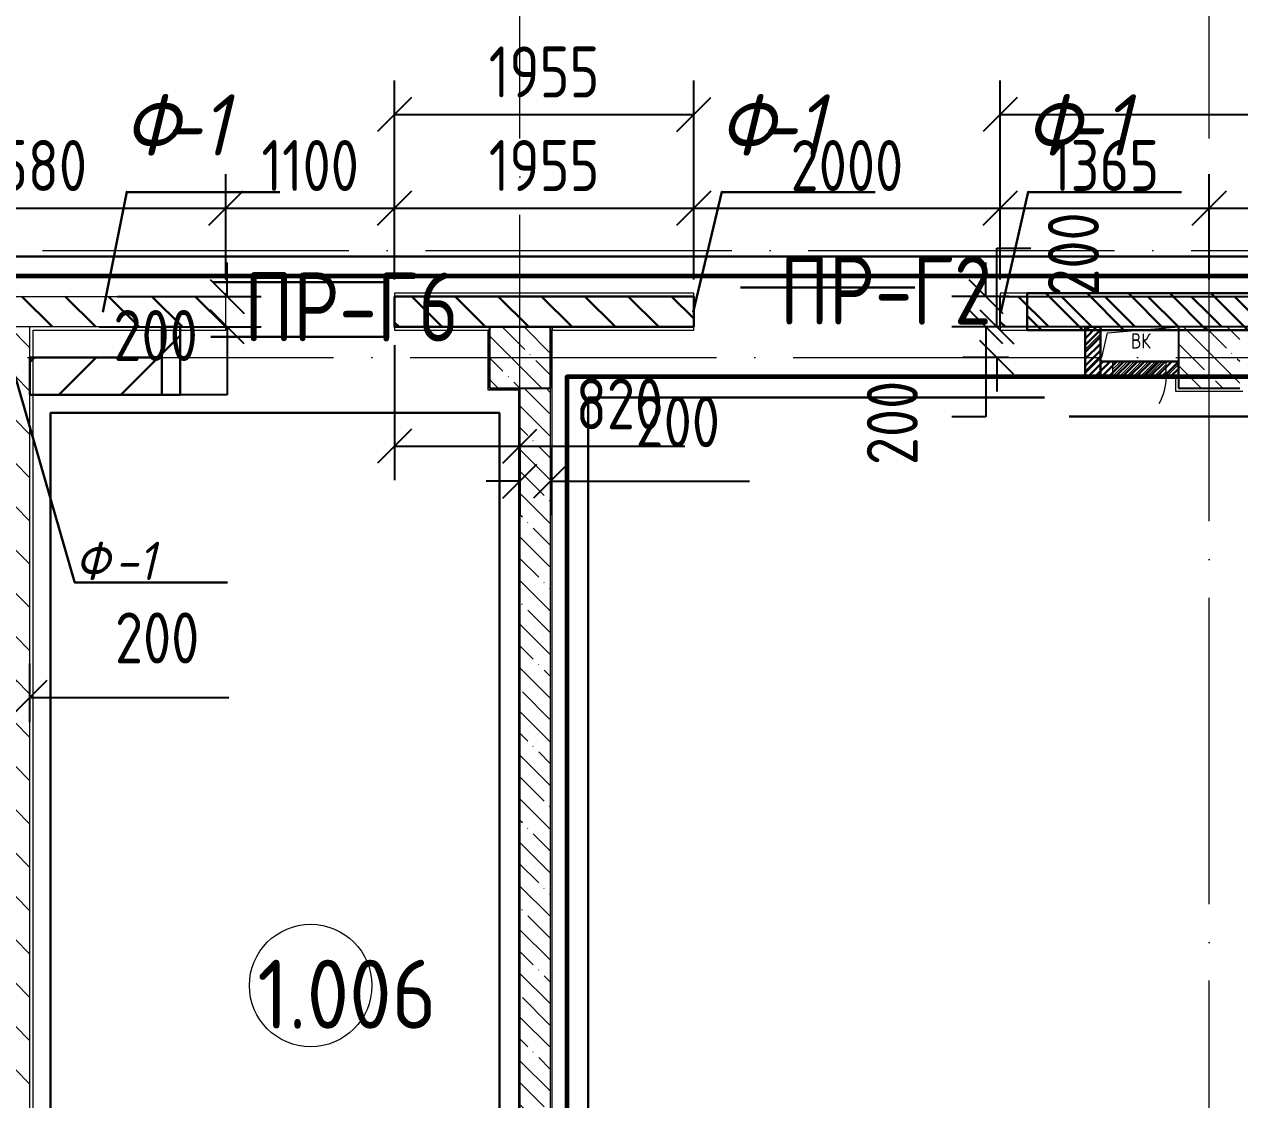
# Model space of a CAD drawing. Header units: millimetres. Extents: x -592259 to 288321, y -552984 to 293768.
# Drawn here: x 51313 to 59250, y 46129 to 53152 of the extents above; entities that cross this region are included whole.
import ezdxf

# ---------------------------------------------------------------- set-up
doc = ezdxf.new("R2010")
doc.units = ezdxf.units.MM
doc.linetypes.add('ADSK_Линия сетки', pattern=[2500, 2000, -250, 0, -250])
doc.layers.get('Defpoints').update_dxf_attribs({"color": 250})
for name, color, linetype, lineweight in [('0) блоки', 6, 'Continuous', 30), ('0.1) Блок', 6, 'Continuous', 30), ('0.3) ПГП 5 вып', 4, 'Continuous', 30), ('0.3) ПГП 6 вып', 4, 'Continuous', 30), ('2)Фарх готовы', 3, 'Continuous', 30), ('2)Фархверки', 40, 'Continuous', 30), ('3) Перемычки готовы', 3, 'Continuous', 30), ('4) Штукатурка', 6, 'Continuous', 30), ('4.5) Штук Гипсовая по ЖБ', 6, 'Continuous', 30), ('4.6) Швы', 6, 'Continuous', 30), ('4.7) Штук. 6 вып.', 6, 'Continuous', 30), ('6.1) Шпаклевка 5 вып.', 160, 'Continuous', 60), ('A-____-____-DIMS', 250, 'Continuous', 9), ('A-AREA-____-IDEN', 250, 'Continuous', 9), ('A-DETL-GENF-OTLN', 250, 'Continuous', 5), ('A-DOOR-____-MCUT', 250, 'Continuous', 5), ('A-DOOR-____-OTLN', 250, 'Continuous', 5), ('A-GLAZ-____-OTLN', 250, 'Continuous', 5), ('A-WALL-____-MCUT', 250, 'Continuous', 13), ('A-WALL-____-PATT', 250, 'Continuous', 13), ('A-WALL-FNSH-MCUT', 250, 'Continuous', 13), ('S-COLS-____-MCUT', 250, 'Continuous', 25), ('S-COLS-____-OTLN', 250, 'Continuous', 9), ('S-GRID-____-OTLN', 250, 'Continuous', 9)]:
    doc.layers.add(name, color=color, linetype=linetype, lineweight=lineweight)
doc.styles.add('ISOCPEUR', font='isocpeur.ttf', dxfattribs={"width": 0.8, "height": 100})
doc.styles.add('ISOCPEUR_1', font='isocpeur.ttf', dxfattribs={"width": 0.9, "height": 250})
doc.styles.add('ISOCPEUR_I', font='isocpeui.ttf', dxfattribs={"width": 0.9, "height": 12.5})
doc.styles.add('ISOCPEUR_I_1', font='ГОСТ тип А.ttf', dxfattribs={"height": 2500})
doc.styles.get("Standard").update_dxf_attribs({"font": 'ГОСТ тип А.ttf'})
doc.dimstyles.new('А3', dxfattribs={"dimtxt": 333, "dimasz": 222, "dimexe": 222, "dimexo": 111, "dimgap": 111, "dimtad": 1, "dimtoh": 1, "dimdec": 0, "dimrnd": 0.0015, "dimzin": 0, "dimdsep": 46, "dimtxsty": 'Standard', "dimblk": 'OBLIQUE', "dimcen": 0, "dimclrd": 7, "dimclre": 7, "dimclrt": 7, "dimadec": 0, "dimazin": 0, "dimtfac": 1, "dimtdec": 0, "dimtofl": 0, "dimtmove": 0, "dimatfit": 3, "dimfxl": 1, "dimtolj": 1, "dimtzin": 0, "dimarcsym": 0})
pattern_1 = [(135, (0, 0), (-141.42136, -141.42136), [])]
pattern_2 = [(45, (0, 0), (-70.71068, 70.71068), [])]
pattern_3 = [(135, (0, 0), (-142.5612, -142.5612), []), (135, (142.56, 0), (-142.5612, -142.5612), [252.016, -50.403, 3.353, -47.05])]

# ---------------------------------------------------------------- blocks, each defined once
blk = doc.blocks.new('_Wn_-As_OpeningMEP_floor__Rectangular - _Wn_-As_OpeningMEP_floor__Rectangular-32466847-Кладочный план на отм_ 0_000_ Секция 1_')
at = {"layer": 'A-DETL-GENF-OTLN'}
for p, q in [((-250, -50), (-212.2, 112.2)), ((-212.2, 112.2), (250, 150))]:
    blk.add_line(p, q, dxfattribs=at)
blk = doc.blocks.new('BSC_Колонна _Прямоугольная - 400x400-V14-Кладочный план на отм_ 0_000_ Секция 1_')
at = {"layer": 'S-COLS-____-OTLN', "lineweight": 5}
h = blk.add_hatch(dxfattribs=at)
h.set_pattern_fill('FP_21', color=256, style=0, pattern_type=2)
h.set_pattern_definition([(135, (-54549.98, -50975), (-142.5619, -142.5619), []), (135, (-54407.42, -50975), (-142.5619, -142.5619), [252.016, -50.403, 3.353, -47.05])])
h.paths.add_polyline_path([(-200, -200), (200, -200), (200, 200), (-200, 200), (-200, -9.5)])
at = {"layer": 'S-COLS-____-MCUT'}
for p, q in [((200, 200), (-200, 200)), ((-200, 200), (-200, -200)), ((200, -200), (200, 200)), ((-200, -200), (200, -200))]:
    blk.add_line(p, q, dxfattribs=at)
blk = doc.blocks.new('АР_Люк - ЛРС_ВК_350х400_наружный_NCS S 1000-N-42723972-Кладочный план на отм_ 0_000_ Секция 1_')
at = {"layer": 'A-DOOR-____-OTLN'}
h = blk.add_hatch(dxfattribs=at)
h.set_pattern_fill('FP_29', color=256, style=0, pattern_type=2)
h.set_pattern_definition([(45, (125, 0), (-22.6274, 22.6274), [])])
h.paths.add_polyline_path([(214.7, 50), (-50, 50), (-50, -50), (300, -50), (300, 50)])
at = {"layer": 'A-DETL-GENF-OTLN', "lineweight": 9}
for p, q in [((300, 50), (-50, 50)), ((-50, 50), (-50, -50)), ((300, -50), (300, 50)), ((-50, -50), (300, -50))]:
    blk.add_line(p, q, dxfattribs=at)
at = {"layer": 'A-DOOR-____-MCUT'}
blk.add_arc((300, 50), 350, 150, 180, dxfattribs=at)
blk = doc.blocks.new('AAR_СКБ_Марка_Помещения - Номер-17325395-Кладочный план на отм_ 0_000_ Секция 1_')
at = {"layer": 'A-AREA-____-IDEN'}
blk.add_circle((0, 1.502), 4, dxfattribs=at)
blk = doc.blocks.new('_Oblique')
at = {"color": 0, "linetype": 'ByBlock', "lineweight": -2}
blk.add_line((-0.5, -0.5), (0.5, 0.5), dxfattribs=at)
blk = doc.blocks.new('DIMBLOCK131-Кладочный план на отм_ 0_000_ Секция 1_')
at = {"layer": 'A-____-____-DIMS', "color": 7, "lineweight": -2, "transparency": 16777216}
for p, q in [((52638.7, 51375), (52638.7, 51597)), ((51921, 51375), (52860.7, 51375)), ((51801, 51175), (52860.7, 51175)), ((52638.7, 51175), (52638.7, 50731)), ((52638.7, 50731), (51895, 50731))]:
    blk.add_line(p, q, dxfattribs=at)
at = {"layer": 'Defpoints', "color": 0, "transparency": 16777216}
for p in [(51810, 51375), (51690, 51175), (52638.7, 51175)]:
    blk.add_point(p, dxfattribs=at)
at = {"layer": 'A-____-____-DIMS', "color": 7, "lineweight": -2, "transparency": 16777216, "xscale": 222, "yscale": 222, "zscale": 222}
for p, rotation in [((52638.7, 51375), 270), ((52638.7, 51175), 90)]:
    blk.add_blockref('_Oblique', p, dxfattribs=dict(at, rotation=rotation))
at = {"layer": 'A-____-____-DIMS', "color": 7, "transparency": 16777216, "insert": (51895, 51286), "char_height": 333, "width": 1.862, "attachment_point": 1, "line_spacing_factor": 1.022761}
blk.add_mtext('\\A1;200', dxfattribs=at)
blk = doc.blocks.new('DIMBLOCK136-Кладочный план на отм_ 0_000_ Секция 1_')
at = {"layer": 'A-____-____-DIMS', "color": 7, "lineweight": -2, "transparency": 16777216}
for p, q in [((51150, 48593.2), (51150, 48977.9)), ((51350, 48593.2), (51350, 48977.9)), ((51150, 48755.9), (50928, 48755.9)), ((51350, 48755.9), (52648.7, 48755.9))]:
    blk.add_line(p, q, dxfattribs=at)
at = {"layer": 'Defpoints', "color": 0, "transparency": 16777216}
for p in [(51350, 48755.9), (51150, 48482.2), (51350, 48482.2)]:
    blk.add_point(p, dxfattribs=at)
at = {"layer": 'A-____-____-DIMS', "color": 7, "lineweight": -2, "transparency": 16777216, "xscale": 222, "yscale": 222, "zscale": 222}
blk.add_blockref('_Oblique', (51150, 48755.9), dxfattribs=at)
at = {"layer": 'A-____-____-DIMS', "color": 7, "lineweight": -2, "transparency": 16777216, "xscale": 222, "yscale": 222, "zscale": 222, "rotation": 180}
blk.add_blockref('_Oblique', (51350, 48755.9), dxfattribs=at)
at = {"layer": 'A-____-____-DIMS', "color": 7, "transparency": 16777216, "insert": (51905, 49310.9), "char_height": 333, "width": 1.862, "attachment_point": 1, "line_spacing_factor": 1.022761}
blk.add_mtext('\\A1;200', dxfattribs=at)
blk = doc.blocks.new('DIMBLOCK161-Кладочный план на отм_ 0_000_ Секция 1_')
at = {"layer": 'A-____-____-DIMS', "color": 7, "lineweight": -2, "transparency": 16777216}
for p, q in [((57664.8, 51175), (57664.8, 51689.1)), ((57664.8, 51689.1), (57886.8, 51689.1)), ((58129, 51175), (57442.8, 51175)), ((57742.9, 50975), (57442.8, 50975)), ((57664.8, 50975), (57664.8, 50753))]:
    blk.add_line(p, q, dxfattribs=at)
at = {"layer": 'Defpoints', "color": 0, "transparency": 16777216}
for p in [(57664.8, 51175), (58240, 51175), (57853.9, 50975)]:
    blk.add_point(p, dxfattribs=at)
at = {"layer": 'A-____-____-DIMS', "color": 7, "lineweight": -2, "transparency": 16777216, "xscale": 222, "yscale": 222, "zscale": 222}
for p, rotation in [((57664.8, 51175), 270), ((57664.8, 50975), 90)]:
    blk.add_blockref('_Oblique', p, dxfattribs=dict(at, rotation=rotation))
at = {"layer": 'A-____-____-DIMS', "color": 7, "transparency": 16777216, "insert": (57997.8, 51372.8), "char_height": 333, "width": 1.862, "attachment_point": 1, "rotation": 90, "line_spacing_factor": 1.022761}
blk.add_mtext('\\A1;200', dxfattribs=at)
blk = doc.blocks.new('DIMBLOCK162-Кладочный план на отм_ 0_000_ Секция 1_')
at = {"layer": 'A-____-____-DIMS', "color": 7, "lineweight": -2, "transparency": 16777216}
for p, q in [((57591.8, 51375), (57591.8, 51597)), ((57742.9, 51375), (57369.8, 51375)), ((58129, 51175), (57369.8, 51175)), ((57591.8, 51175), (57591.8, 50589.2)), ((57591.8, 50589.2), (57369.8, 50589.2))]:
    blk.add_line(p, q, dxfattribs=at)
at = {"layer": 'Defpoints', "color": 0, "transparency": 16777216}
for p in [(57591.8, 51375), (57853.9, 51375), (58240, 51175)]:
    blk.add_point(p, dxfattribs=at)
at = {"layer": 'A-____-____-DIMS', "color": 7, "lineweight": -2, "transparency": 16777216, "xscale": 222, "yscale": 222, "zscale": 222}
for p, rotation in [((57591.8, 51375), 270), ((57591.8, 51175), 90)]:
    blk.add_blockref('_Oblique', p, dxfattribs=dict(at, rotation=rotation))
at = {"layer": 'A-____-____-DIMS', "color": 7, "transparency": 16777216, "insert": (56814.8, 50272.8), "char_height": 333, "width": 1.862, "attachment_point": 1, "rotation": 90, "line_spacing_factor": 1.022761}
blk.add_mtext('\\A1;200', dxfattribs=at)
blk = doc.blocks.new('DIMBLOCK284-Кладочный план на отм_ 0_000_ Секция 1_')
at = {"layer": 'A-____-____-DIMS', "color": 7, "lineweight": -2, "transparency": 16777216}
for p, q in [((53730, 51056), (53730, 50173.8)), ((53730, 50395.8), (54550, 50395.8)), ((54550, 50395.8), (55626.7, 50395.8)), ((54550, 50384.8), (54550, 50173.8))]:
    blk.add_line(p, q, dxfattribs=at)
at = {"layer": 'Defpoints', "color": 0, "transparency": 16777216}
for p in [(53730, 51167), (54550, 50495.8), (54550, 50395.8)]:
    blk.add_point(p, dxfattribs=at)
at = {"layer": 'A-____-____-DIMS', "color": 7, "lineweight": -2, "transparency": 16777216, "xscale": 222, "yscale": 222, "zscale": 222, "rotation": 180}
blk.add_blockref('_Oblique', (53730, 50395.8), dxfattribs=at)
at = {"layer": 'A-____-____-DIMS', "color": 7, "lineweight": -2, "transparency": 16777216, "xscale": 222, "yscale": 222, "zscale": 222}
blk.add_blockref('_Oblique', (54550, 50395.8), dxfattribs=at)
at = {"layer": 'A-____-____-DIMS', "color": 7, "transparency": 16777216, "insert": (55199.4, 50673.3), "char_height": 333, "width": 1.862, "attachment_point": 5}
blk.add_mtext('\\A1;820', dxfattribs=at)
blk = doc.blocks.new('DIMBLOCK285-Кладочный план на отм_ 0_000_ Секция 1_')
at = {"layer": 'A-____-____-DIMS', "color": 7, "lineweight": -2, "transparency": 16777216}
for p, q in [((54550, 50384.8), (54550, 49945.9)), ((54750, 50384.8), (54750, 49945.9)), ((54550, 50167.9), (54328, 50167.9)), ((54750, 50167.9), (56048.7, 50167.9))]:
    blk.add_line(p, q, dxfattribs=at)
at = {"layer": 'Defpoints', "color": 0, "transparency": 16777216}
for p in [(54550, 50495.8), (54750, 50495.8), (54750, 50167.9)]:
    blk.add_point(p, dxfattribs=at)
at = {"layer": 'A-____-____-DIMS', "color": 7, "lineweight": -2, "transparency": 16777216, "xscale": 222, "yscale": 222, "zscale": 222}
blk.add_blockref('_Oblique', (54550, 50167.9), dxfattribs=at)
at = {"layer": 'A-____-____-DIMS', "color": 7, "lineweight": -2, "transparency": 16777216, "xscale": 222, "yscale": 222, "zscale": 222, "rotation": 180}
blk.add_blockref('_Oblique', (54750, 50167.9), dxfattribs=at)
at = {"layer": 'A-____-____-DIMS', "color": 7, "transparency": 16777216, "insert": (55305, 50722.9), "char_height": 333, "width": 1.862, "attachment_point": 1, "line_spacing_factor": 1.022761}
blk.add_mtext('\\A1;200', dxfattribs=at)
blk = doc.blocks.new('*D627')
at = {"layer": 'A-____-____-DIMS', "color": 7, "lineweight": -2, "transparency": 16777216}
for p, q in [((50050, 51486), (50050, 52173.9)), ((52630, 51486), (52630, 52173.9)), ((50050, 51951.9), (52630, 51951.9))]:
    blk.add_line(p, q, dxfattribs=at)
at = {"layer": 'Defpoints', "color": 0, "transparency": 16777216}
for p in [(52630, 51951.9), (50050, 51375), (52630, 51375)]:
    blk.add_point(p, dxfattribs=at)
at = {"layer": 'A-____-____-DIMS', "color": 7, "lineweight": -2, "transparency": 16777216, "xscale": 222, "yscale": 222, "zscale": 222, "rotation": 180}
blk.add_blockref('_Oblique', (50050, 51951.9), dxfattribs=at)
at = {"layer": 'A-____-____-DIMS', "color": 7, "lineweight": -2, "transparency": 16777216, "xscale": 222, "yscale": 222, "zscale": 222}
blk.add_blockref('_Oblique', (52630, 51951.9), dxfattribs=at)
at = {"layer": 'A-____-____-DIMS', "color": 7, "transparency": 16777216, "insert": (51340, 52229.4), "char_height": 333, "attachment_point": 5}
blk.add_mtext('\\A1;2580', dxfattribs=at)
blk = doc.blocks.new('*D628')
at = {"layer": 'A-____-____-DIMS', "color": 7, "lineweight": -2, "transparency": 16777216}
for p, q in [((52630, 51486), (52630, 52173.9)), ((53730, 51486), (53730, 52173.9)), ((52630, 51951.9), (53730, 51951.9))]:
    blk.add_line(p, q, dxfattribs=at)
at = {"layer": 'Defpoints', "color": 0, "transparency": 16777216}
for p in [(53730, 51951.9), (52630, 51375), (53730, 51375)]:
    blk.add_point(p, dxfattribs=at)
at = {"layer": 'A-____-____-DIMS', "color": 7, "lineweight": -2, "transparency": 16777216, "xscale": 222, "yscale": 222, "zscale": 222, "rotation": 180}
blk.add_blockref('_Oblique', (52630, 51951.9), dxfattribs=at)
at = {"layer": 'A-____-____-DIMS', "color": 7, "lineweight": -2, "transparency": 16777216, "xscale": 222, "yscale": 222, "zscale": 222}
blk.add_blockref('_Oblique', (53730, 51951.9), dxfattribs=at)
at = {"layer": 'A-____-____-DIMS', "color": 7, "transparency": 16777216, "insert": (53180, 52229.4), "char_height": 333, "attachment_point": 5}
blk.add_mtext('\\A1;1100', dxfattribs=at)
blk = doc.blocks.new('*D629')
at = {"layer": 'A-____-____-DIMS', "color": 7, "lineweight": -2, "transparency": 16777216}
for p, q in [((53730, 51486), (53730, 52173.9)), ((55685, 51486), (55685, 52173.9)), ((53730, 51951.9), (55685, 51951.9))]:
    blk.add_line(p, q, dxfattribs=at)
at = {"layer": 'Defpoints', "color": 0, "transparency": 16777216}
for p in [(55685, 51951.9), (53730, 51375), (55685, 51375)]:
    blk.add_point(p, dxfattribs=at)
at = {"layer": 'A-____-____-DIMS', "color": 7, "lineweight": -2, "transparency": 16777216, "xscale": 222, "yscale": 222, "zscale": 222, "rotation": 180}
blk.add_blockref('_Oblique', (53730, 51951.9), dxfattribs=at)
at = {"layer": 'A-____-____-DIMS', "color": 7, "lineweight": -2, "transparency": 16777216, "xscale": 222, "yscale": 222, "zscale": 222}
blk.add_blockref('_Oblique', (55685, 51951.9), dxfattribs=at)
at = {"layer": 'A-____-____-DIMS', "color": 7, "transparency": 16777216, "insert": (54707.5, 52229.4), "char_height": 333, "attachment_point": 5}
blk.add_mtext('\\A1;1955', dxfattribs=at)
blk = doc.blocks.new('*D630')
at = {"layer": 'A-____-____-DIMS', "color": 7, "lineweight": -2, "transparency": 16777216}
for p, q in [((59050, 51486), (59050, 52173.9)), ((63550, 51486), (63550, 52173.9)), ((59050, 51951.9), (63550, 51951.9))]:
    blk.add_line(p, q, dxfattribs=at)
at = {"layer": 'Defpoints', "color": 0, "transparency": 16777216}
for p in [(63550, 51951.9), (59050, 51375), (63550, 51375)]:
    blk.add_point(p, dxfattribs=at)
at = {"layer": 'A-____-____-DIMS', "color": 7, "lineweight": -2, "transparency": 16777216, "xscale": 222, "yscale": 222, "zscale": 222, "rotation": 180}
blk.add_blockref('_Oblique', (59050, 51951.9), dxfattribs=at)
at = {"layer": 'A-____-____-DIMS', "color": 7, "lineweight": -2, "transparency": 16777216, "xscale": 222, "yscale": 222, "zscale": 222}
blk.add_blockref('_Oblique', (63550, 51951.9), dxfattribs=at)
at = {"layer": 'A-____-____-DIMS', "color": 7, "transparency": 16777216, "insert": (61300, 52229.4), "char_height": 333, "attachment_point": 5}
blk.add_mtext('\\A1;4500', dxfattribs=at)
blk = doc.blocks.new('*D632')
at = {"layer": 'A-____-____-DIMS', "color": 7, "lineweight": -2, "transparency": 16777216}
for p, q in [((55685, 51486), (55685, 52173.9)), ((57685, 51486), (57685, 52173.9)), ((55685, 51951.9), (57685, 51951.9))]:
    blk.add_line(p, q, dxfattribs=at)
at = {"layer": 'Defpoints', "color": 0, "transparency": 16777216}
for p in [(57685, 51951.9), (55685, 51375), (57685, 51375)]:
    blk.add_point(p, dxfattribs=at)
at = {"layer": 'A-____-____-DIMS', "color": 7, "lineweight": -2, "transparency": 16777216, "xscale": 222, "yscale": 222, "zscale": 222, "rotation": 180}
blk.add_blockref('_Oblique', (55685, 51951.9), dxfattribs=at)
at = {"layer": 'A-____-____-DIMS', "color": 7, "lineweight": -2, "transparency": 16777216, "xscale": 222, "yscale": 222, "zscale": 222}
blk.add_blockref('_Oblique', (57685, 51951.9), dxfattribs=at)
at = {"layer": 'A-____-____-DIMS', "color": 7, "transparency": 16777216, "insert": (56685, 52229.4), "char_height": 333, "attachment_point": 5}
blk.add_mtext('\\A1;2000', dxfattribs=at)
blk = doc.blocks.new('*D633')
at = {"layer": 'A-____-____-DIMS', "color": 7, "lineweight": -2, "transparency": 16777216}
for p, q in [((57685, 51486), (57685, 52173.9)), ((59050, 51486), (59050, 52173.9)), ((57685, 51951.9), (59050, 51951.9))]:
    blk.add_line(p, q, dxfattribs=at)
at = {"layer": 'Defpoints', "color": 0, "transparency": 16777216}
for p in [(59050, 51951.9), (57685, 51375), (59050, 51375)]:
    blk.add_point(p, dxfattribs=at)
at = {"layer": 'A-____-____-DIMS', "color": 7, "lineweight": -2, "transparency": 16777216, "xscale": 222, "yscale": 222, "zscale": 222, "rotation": 180}
blk.add_blockref('_Oblique', (57685, 51951.9), dxfattribs=at)
at = {"layer": 'A-____-____-DIMS', "color": 7, "lineweight": -2, "transparency": 16777216, "xscale": 222, "yscale": 222, "zscale": 222}
blk.add_blockref('_Oblique', (59050, 51951.9), dxfattribs=at)
at = {"layer": 'A-____-____-DIMS', "color": 7, "transparency": 16777216, "insert": (58367.5, 52229.4), "char_height": 333, "attachment_point": 5}
blk.add_mtext('\\A1;1365', dxfattribs=at)
blk = doc.blocks.new('*D1902')
at = {"color": 7, "lineweight": -2, "transparency": 16777216}
for p, q in [((53730, 51506), (53730, 52785.2)), ((55685, 51506), (55685, 52785.2)), ((53730, 52563.2), (55685, 52563.2))]:
    blk.add_line(p, q, dxfattribs=at)
at = {"layer": 'Defpoints', "color": 0, "transparency": 16777216}
for p in [(55685, 52563.2), (53730, 51395), (55685, 51395)]:
    blk.add_point(p, dxfattribs=at)
at = {"color": 7, "lineweight": -2, "transparency": 16777216, "xscale": 222, "yscale": 222, "zscale": 222, "rotation": 180}
blk.add_blockref('_Oblique', (53730, 52563.2), dxfattribs=at)
at = {"color": 7, "lineweight": -2, "transparency": 16777216, "xscale": 222, "yscale": 222, "zscale": 222}
blk.add_blockref('_Oblique', (55685, 52563.2), dxfattribs=at)
at = {"color": 7, "transparency": 16777216, "insert": (54707.5, 52840.7), "char_height": 333, "attachment_point": 5}
blk.add_mtext('\\A1;1955', dxfattribs=at)
blk = doc.blocks.new('*D1903')
at = {"color": 7, "lineweight": -2, "transparency": 16777216}
for p, q in [((57685, 51506), (57685, 52785.2)), ((69050, 51486), (69050, 52785.2)), ((57685, 52563.2), (69050, 52563.2))]:
    blk.add_line(p, q, dxfattribs=at)
at = {"layer": 'Defpoints', "color": 0, "transparency": 16777216}
for p in [(69050, 52563.2), (57685, 51395), (69050, 51375)]:
    blk.add_point(p, dxfattribs=at)
at = {"color": 7, "lineweight": -2, "transparency": 16777216, "xscale": 222, "yscale": 222, "zscale": 222, "rotation": 180}
blk.add_blockref('_Oblique', (57685, 52563.2), dxfattribs=at)
at = {"color": 7, "lineweight": -2, "transparency": 16777216, "xscale": 222, "yscale": 222, "zscale": 222}
blk.add_blockref('_Oblique', (69050, 52563.2), dxfattribs=at)
at = {"color": 7, "transparency": 16777216, "insert": (63367.5, 52840.7), "char_height": 333, "attachment_point": 5}
blk.add_mtext('\\A1;11365', dxfattribs=at)

msp = doc.modelspace()

# ---------------------------------------------------------------- hatches: boundary and pattern name
at = {"lineweight": 30}
h = msp.add_hatch(dxfattribs=at)
h.set_pattern_fill('FP_1', color=256, style=0, pattern_type=2)
h.set_pattern_definition(pattern_1)
h.paths.add_polyline_path([(58306.0176, 51175), (59050, 51175), (59050, 51375), (58239.9781, 51375), (58239.9781, 51175)])
h.paths.add_polyline_path([(58238.9781, 51175), (58238.9781, 51375), (57685, 51375), (57685, 51175)])
h.paths.add_polyline_path([(54750, 51175), (55685, 51175), (55685, 51375), (53730, 51375), (53730, 51175), (54749.9781, 51175)])
h.paths.add_polyline_path([(52630, 51175), (52630, 51375), (50050, 51375), (50050, 51175), (51829.9781, 51175)])
h = msp.add_hatch(dxfattribs=at)
h.set_pattern_fill('FP_1', color=256, style=0, pattern_type=2)
h.set_pattern_definition(pattern_1)
h.paths.add_polyline_path([(69050, 51175), (69050, 51375), (59050, 51375), (59050, 51175), (68201.7292, 51175)])
at = {"layer": '0.1) Блок'}
h = msp.add_hatch(dxfattribs=at)
h.set_pattern_fill('ANSI31', color=256, scale=60, angle=90)
h.paths.add_polyline_path([(57862.4471, 51155), (60993.1624, 51155), (60993.1624, 51395), (57862.4471, 51395)])
at = {"layer": '0.3) ПГП 5 вып'}
h = msp.add_hatch(dxfattribs=at)
h.set_pattern_fill('ANSI31', color=256, scale=10)
h.paths.add_polyline_path([(58339.9781, 51175), (58239.9781, 51175), (58239.9781, 50850), (58339.9781, 50850)])
h = msp.add_hatch(dxfattribs=at)
h.set_pattern_fill('ANSI31', color=256, scale=10)
h.paths.add_polyline_path([(58339.9781, 50950), (58849.9781, 50950), (58849.9781, 50849), (58339.9781, 50849)])
at = {"layer": '0.3) ПГП 6 вып'}
h = msp.add_hatch(dxfattribs=at)
h.set_pattern_fill('ANSI31', color=4, scale=90)
h.paths.add_polyline_path([(52211.3139, 50731), (52330.821, 50731), (52330.821, 51175), (52211.3139, 51175)])
h = msp.add_hatch(dxfattribs=at)
h.set_pattern_fill('ANSI31', color=4, scale=90)
h.paths.add_polyline_path([(51350, 50975.0006), (52211.3139, 50975.0006), (52211.3139, 50731), (51350, 50731)])
at = {"layer": 'A-WALL-____-PATT', "lineweight": 15}
h = msp.add_hatch(dxfattribs=at)
h.set_pattern_fill('FP_1', color=256, style=0, pattern_type=2)
h.set_pattern_definition(pattern_1)
h.paths.add_polyline_path([(51150, 43525.0006), (51350, 43525.0006), (51350, 51175), (51150, 51175), (51150, 43545.0006)])
h = msp.add_hatch(dxfattribs=at)
h.set_pattern_fill('FP_6', color=256, style=0, pattern_type=2)
h.set_pattern_definition(pattern_2)
h.paths.add_polyline_path([(58339.9781, 50850), (58339.9781, 51175), (58239.9781, 51175), (58239.9781, 50850), (58306.0176, 50850)])
h = msp.add_hatch(dxfattribs=at)
h.set_pattern_fill('FP_6', color=256, style=0, pattern_type=2)
h.set_pattern_definition(pattern_2)
h.paths.add_polyline_path([(58817.9631, 50850), (58849.9781, 50850), (58849.9781, 50950), (58339.9781, 50950), (58339.9781, 50850), (58769.9781, 50850)])
h = msp.add_hatch(dxfattribs=at)
h.set_pattern_fill('FP_8', color=256, style=0, pattern_type=2)
h.set_pattern_definition(pattern_3)
h.paths.add_polyline_path([(54750, 43725), (54749.9781, 50775), (54550, 50775), (54550, 43725)])
at = {"layer": 'S-COLS-____-OTLN', "lineweight": 5}
h = msp.add_hatch(dxfattribs=at)
h.set_pattern_fill('FP_8', color=256, style=0, pattern_type=2)
h.set_pattern_definition(pattern_3)
h.paths.add_polyline_path([(58849.9781, 50775), (59249.9781, 50775), (59249.9781, 51175), (58849.9781, 51175), (58849.9781, 50850)])

# ---------------------------------------------------------------- linework, layer by layer
msp.add_lwpolyline([(57685, 51375), (69049.9928, 51375), (69049.9928, 51175), (57685, 51175)], close=True)
at = {"layer": '0) блоки', "color": 18, "true_color": 0x000000}
msp.add_lwpolyline([(53730, 51375), (55685, 51375), (55685, 51175), (53730, 51175)], close=True, dxfattribs=at)
at = {"layer": '0.1) Блок'}
msp.add_lwpolyline([(57862.4471, 51155), (60993.1624, 51155), (60993.1624, 51395), (57862.4471, 51395)], close=True, dxfattribs=at)
at = {"layer": '0.3) ПГП 5 вып'}
for points in [[(58339.9781, 51175), (58239.9781, 51175), (58239.9781, 50850), (58339.9781, 50850)], [(58339.9781, 50950), (58849.9781, 50950), (58849.9781, 50849), (58339.9781, 50849)]]:
    msp.add_lwpolyline(points, close=True, dxfattribs=at)
at = {"layer": '0.3) ПГП 6 вып'}
for points in [[(52211.3139, 50731), (52330.821, 50731), (52330.821, 51175), (52211.3139, 51175)], [(51350, 50975.0006), (52211.3139, 50975.0006), (52211.3139, 50731), (51350, 50731)]]:
    msp.add_lwpolyline(points, close=True, dxfattribs=at)
at = {"layer": '2)Фарх готовы'}
for p, q in [((51981.4764, 52055.2303), (52981.4764, 52055.2303)), ((55868.8957, 52055.2303), (56868.8957, 52055.2303)), ((57868.8957, 52055.2303), (58868.8957, 52055.2303))]:
    msp.add_line(p, q, dxfattribs=at)
for points in [[(51826.5126, 51270.7156), (51981.4764, 52058.3742)], [(55681.5126, 51270.7156), (55868.8957, 52058.3742)], [(57690.5083, 51270.7156), (57868.8957, 52058.3742)]]:
    msp.add_lwpolyline(points, close=True, dxfattribs=at)
at = {"layer": '2)Фархверки'}
msp.add_line((51640.1137, 49507.2089), (52640.1137, 49507.2089), dxfattribs=at)
msp.add_lwpolyline([(51254.0345, 50852.8831), (51640.1137, 49509.8528)], close=True, dxfattribs=at)
at = {"layer": '4) Штукатурка'}
for p, q in [((69050, 51634.4842), (32764.5573, 51634.4842)), ((54994.6838, 50714.0968), (57975.2559, 50714.0968))]:
    msp.add_line(p, q, dxfattribs=at)
at = {"layer": '4.5) Штук Гипсовая по ЖБ'}
msp.add_line((54994.6838, 45206.6947), (54994.6838, 50714.0968), dxfattribs=at)
at = {"layer": '4.6) Швы'}
for points in [[(53683.4462, 51467.8274), (52545.8365, 51467.8274)], [(57128.122, 51432.3187), (55990.5123, 51432.3187)], [(53669.6128, 51109.6202), (52532.0031, 51109.6202)], [(57214.0756, 50714.0968), (56076.466, 50714.0968)]]:
    msp.add_lwpolyline(points, dxfattribs=at)
at = {"layer": '4.7) Штук. 6 вып.'}
msp.add_lwpolyline([(51484.6297, 43644.0466), (54415.2172, 43644.0466), (54415.2172, 50613.3059), (51484.6297, 50613.3059)], close=True, dxfattribs=at)
msp.add_lwpolyline([(58136.2359, 50590.7878), (69050, 50590.7878)], dxfattribs=at)
at = {"layer": '6.1) Шпаклевка 5 вып.'}
for points in [[(69050, 51506.1101), (32791.6088, 51506.1101)], [(68969.9986, 45087.6468), (68969.9986, 50849), (54856.2486, 50849), (54856.2486, 43809.6501), (63278.0444, 43809.6501)]]:
    msp.add_lwpolyline(points, dxfattribs=at)
at = {"layer": 'A-WALL-____-MCUT', "lineweight": 15}
for p, q in [((50259.9781, 51375), (52630, 51375)), ((52630, 51175), (52630, 51375)), ((53730, 51375), (53730, 51175)), ((55685, 51375), (53730, 51375)), ((55685, 51175), (55685, 51375)), ((57685, 51375), (57685, 51175)), ((58238.9781, 51375), (57685, 51375)), ((58238.9781, 51375), (58239.9781, 51375)), ((58239.9781, 51375), (69050, 51375)), ((52630, 51175), (50050, 51175)), ((51350, 43525.0006), (51350, 51175)), ((53730, 51175), (54349.9781, 51175)), ((54349.9781, 51155), (54339.9781, 51155)), ((55685, 51175), (54750, 51175)), ((54760, 51175), (54760, 51155)), ((57685, 51175), (58238.9781, 51175)), ((58239.9781, 51175), (58238.9781, 50849)), ((58339.9781, 51175), (58239.9781, 51175)), ((58239.9781, 51175), (59250, 51175)), ((58339.9781, 50950), (58339.9781, 51175)), ((63349.9781, 51175), (59250, 51175)), ((58849.9781, 50950), (58339.9781, 50950)), ((58849.9781, 50850), (58849.9781, 50950)), ((58238.9781, 50849), (58849.9781, 50849)), ((58239.9781, 50850), (58849.9781, 50850)), ((58849.9781, 50849), (58849.9781, 50850)), ((54550, 50775), (54550, 43725.0006)), ((54750, 43725), (54750, 50775))]:
    msp.add_line(p, q, dxfattribs=at)
at = {"layer": 'A-WALL-FNSH-MCUT', "lineweight": 15}
for p, q in [((52630, 51375), (52630, 51395)), ((55685, 51395), (53730, 51395)), ((53730, 51395), (53730, 51375)), ((55685, 51375), (55685, 51395)), ((69299.9976, 51395), (57685, 51395)), ((57685, 51395), (57685, 51375)), ((51370, 43525.0006), (51370, 51155)), ((51370, 51155), (52630, 51155)), ((52630, 51155), (52630, 51175)), ((53730, 51175), (53730, 51155)), ((53730, 51155), (54339.9781, 51155)), ((54339.9781, 51155), (54339.9781, 50765)), ((54760, 43575.0006), (54760, 51155)), ((54760, 51155), (55685, 51155)), ((55685, 51155), (55685, 51175)), ((57685, 51175), (57685, 51155)), ((57685, 51155), (58238.9781, 51155)), ((59250, 51155), (63339.9781, 51155)), ((58829.9781, 50849), (58829.9781, 50755)), ((58849.9781, 50775), (58849.9781, 50849)), ((54339.9781, 50765), (54540, 50765)), ((54540, 50765), (54540, 43735.0006)), ((58829.9781, 50755), (59270, 50755)), ((59250, 50775), (58849.9781, 50775))]:
    msp.add_line(p, q, dxfattribs=at)
at = {"layer": 'S-COLS-____-MCUT'}
for p, q in [((59249.9781, 51175), (58849.9781, 51175)), ((58849.9781, 51175), (58849.9781, 50950)), ((58849.9781, 50850), (58849.9781, 50775)), ((58849.9781, 50775), (59249.9781, 50775))]:
    msp.add_line(p, q, dxfattribs=at)
at = {"layer": 'S-COLS-____-OTLN'}
msp.add_line((58849.9781, 50950), (58849.9781, 50850), dxfattribs=at)
at = {"layer": 'S-GRID-____-OTLN', "linetype": 'ADSK_Линия сетки'}
for p, q in [((54550, 39906.0281), (54550, 61202.0051)), ((59050, 39906.0281), (59050, 61202.0051)), ((-3569.5512, 51675.0006), (72376.0288, 51675.0006)), ((-3669.3683, 50975.0006), (71106.0288, 50975.0006))]:
    msp.add_line(p, q, dxfattribs=at)

# ---------------------------------------------------------------- block references
at = {"layer": 'A-AREA-____-IDEN', "xscale": 99.99999999999993, "yscale": 99.99999999999993, "zscale": 99.99999999999993}
msp.add_blockref('AAR_СКБ_Марка_Помещения - Номер-17325395-Кладочный план на отм_ 0_000_ Секция 1_', (53182.559, 46724.1058), dxfattribs=at)
at = {"layer": 'A-DOOR-____-OTLN', "rotation": 180}
msp.add_blockref('АР_Люк - ЛРС_ВК_350х400_наружный_NCS S 1000-N-42723972-Кладочный план на отм_ 0_000_ Секция 1_', (58719.9781, 50900), dxfattribs=at)
at = {"layer": 'A-GLAZ-____-OTLN'}
msp.add_blockref('_Wn_-As_OpeningMEP_floor__Rectangular - _Wn_-As_OpeningMEP_floor__Rectangular-32466847-Кладочный план на отм_ 0_000_ Секция 1_', (58600, 51025.0006), dxfattribs=at)
at = {"layer": 'S-COLS-____-OTLN'}
msp.add_blockref('BSC_Колонна _Прямоугольная - 400x400-V14-Кладочный план на отм_ 0_000_ Секция 1_', (54549.9781, 50975), dxfattribs=at)

# ---------------------------------------------------------------- texts
at = {"layer": '2)Фарх готовы', "char_height": 400, "attachment_point": 1, "style": 'ISOCPEUR_I'}
for s, insert, width in [('\\fISOCPEUR|b0|i1|c204|p34|;Ф', (51960.7383, 52694.2832), 312.658125), ('-1', (52218.707, 52694.2832), 384.81), ('\\fISOCPEUR|b0|i1|c204|p34|;Ф', (55848.1575, 52694.2832), 312.658125), ('-1', (56106.1263, 52694.2832), 384.81), ('\\fISOCPEUR|b0|i1|c204|p34|;Ф', (57848.1575, 52694.2832), 312.658125), ('-1', (58106.1263, 52694.2832), 384.81)]:
    msp.add_mtext(s, dxfattribs=dict(at, insert=insert, width=width))
at = {"layer": '2)Фархверки', "attachment_point": 1}
for s, insert, char_height, width, style in [('ВК', (58540.021, 51133.956), 100, 160.3375, 'ISOCPEUR'), ('\\fISOCPEUR|b0|i1|c204|p34|;Ф', (51644.2155, 49772.3444), 250, 312.658125, 'ISOCPEUR_I'), ('\\fISOCPEUR|b0|i1|c204|p34|;Ф', (51644.2155, 49772.3444), 250, 312.658125, 'ISOCPEUR_I'), ('-1', (51902.1842, 49772.3444), 250, 384.81, 'ISOCPEUR_I'), ('-1', (51902.1842, 49772.3444), 250, 384.81, 'ISOCPEUR_I')]:
    msp.add_mtext(s, dxfattribs=dict(at, insert=insert, char_height=char_height, width=width, style=style))
at = {"layer": '3) Перемычки готовы', "char_height": 450, "width": 333.502, "attachment_point": 1, "style": 'ISOCPEUR_I_1'}
for s, insert in [('ПР-Г2', (56247.4357, 51640.3223)), ('ПР-Г6', (52749.6639, 51530.6667))]:
    msp.add_mtext(s, dxfattribs=dict(at, insert=insert))
at = {"layer": 'A-AREA-____-IDEN', "insert": (52834.7348, 47042.8363), "char_height": 450, "width": 800.885812, "attachment_point": 1, "style": 'ISOCPEUR_1'}
msp.add_mtext('1.006', dxfattribs=at)

# ---------------------------------------------------------------- dimensions: what is measured, and where the dimension line sits
for base, p1, p2, picture, middle in [((55685, 52563.2023), (53730, 51395), (55685, 51395), '*D1902', (54707.5, 52840.7023)), ((69050, 52563.2023), (57685, 51395), (69050, 51375), '*D1903', (63367.5, 52840.7023))]:
    dim = msp.add_linear_dim(base=base, p1=p1, p2=p2, dimstyle='А3')
    dim.commit()
    dim.dimension.update_dxf_attribs({"geometry": picture, "text_midpoint": middle})
at = {"layer": 'A-____-____-DIMS'}
for base, p1, p2, picture, middle in [((52630, 51951.9021), (50050, 51375), (52630, 51375), '*D627', (51340, 52229.4021)), ((53730, 51951.9021), (52630, 51375), (53730, 51375), '*D628', (53180, 52229.4021)), ((55685, 51951.9021), (53730, 51375), (55685, 51375), '*D629', (54707.5, 52229.4021)), ((57685, 51951.9021), (55685, 51375), (57685, 51375), '*D632', (56685, 52229.4021)), ((59050, 51951.9021), (57685, 51375), (59050, 51375), '*D633', (58367.5, 52229.4021)), ((63550, 51951.9021), (59050, 51375), (63550, 51375), '*D630', (61300, 52229.4021)), ((54550, 50395.7928), (53730, 51167), (54550, 50495.7777), 'DIMBLOCK284-Кладочный план на отм_ 0_000_ Секция 1_', (55199.35, 50673.2928))]:
    dim = msp.add_linear_dim(base=base, p1=p1, p2=p2, dimstyle='А3', dxfattribs=at)
    dim.commit()
    dim.dimension.update_dxf_attribs({"geometry": picture, "text_midpoint": middle})
for base, p1, p2, picture, middle in [((57664.8402, 51175), (57853.9172, 50975.0006), (58239.9781, 51175), 'DIMBLOCK161-Кладочный план на отм_ 0_000_ Секция 1_', (58219.8402, 51689.1172)), ((57591.8359, 51375), (58239.9781, 51175), (57853.9172, 51375), 'DIMBLOCK162-Кладочный план на отм_ 0_000_ Секция 1_', (57036.8359, 50589.1639))]:
    dim = msp.add_linear_dim(base=base, p1=p1, p2=p2, angle=90, dimstyle='А3', dxfattribs=at)
    dim.commit()
    dim.dimension.update_dxf_attribs({"geometry": picture, "text_midpoint": middle, "dimtype": 160, "text_rotation": 90})
dim = msp.add_linear_dim(base=(52638.6639, 51175), p1=(51809.9781, 51375), p2=(51689.9781, 51175), angle=90, dimstyle='А3', dxfattribs=at)
dim.commit()
dim.dimension.update_dxf_attribs({"geometry": 'DIMBLOCK131-Кладочный план на отм_ 0_000_ Секция 1_', "text_midpoint": (52211.3139, 50731), "dimtype": 160})
for base, p1, p2, picture, middle in [((54750, 50167.8529), (54550, 50495.7777), (54750, 50495.7777), 'DIMBLOCK285-Кладочный план на отм_ 0_000_ Секция 1_', (55621.35, 50167.8529)), ((51350, 48755.928), (51150, 48482.198), (51350, 48482.198), 'DIMBLOCK136-Кладочный план на отм_ 0_000_ Секция 1_', (52221.35, 48755.928))]:
    dim = msp.add_linear_dim(base=base, p1=p1, p2=p2, dimstyle='А3', dxfattribs=at)
    dim.commit()
    dim.dimension.update_dxf_attribs({"geometry": picture, "text_midpoint": middle, "dimtype": 160})

doc.saveas('drawing.dxf')
